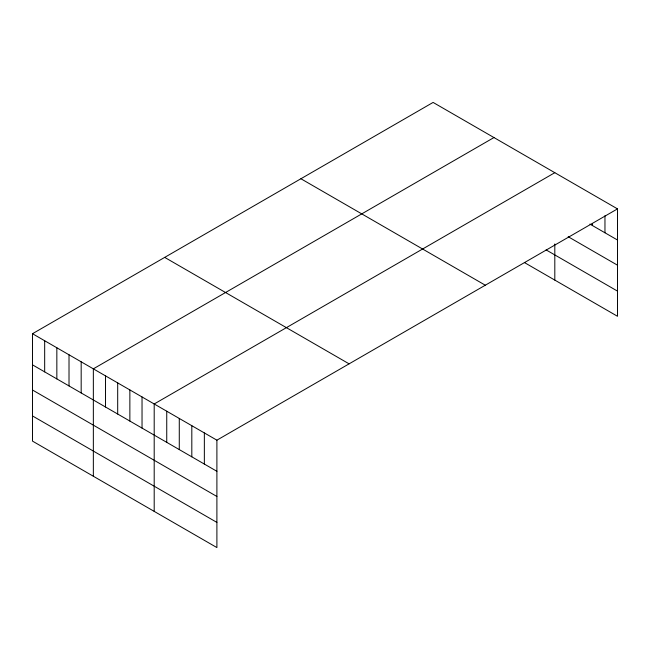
<?xml version="1.0" encoding="UTF-8"?>
<svg xmlns="http://www.w3.org/2000/svg" width="650" height="650" viewBox="0 0 650 650"><rect width="100%" height="100%" fill="white"/><g stroke="black" fill="none" stroke-linecap="round" stroke-linejoin="round"><path stroke-width="0.97" d="M32.5 333.718L216.897 440.172L216.897 547.576L32.5 441.114L32.5 333.718L433.103 102.424L617.5 208.886L617.5 316.282L524.379 262.527M493.959 137.556L93.348 368.842L93.348 476.247M554.808 172.689L154.196 403.975L154.196 511.379M216.897 440.172L617.5 208.886M589.916 224.096L617.5 240.021M568.181 236.714L617.5 265.192M546.114 249.901L617.5 291.119M300.909 178.75L485.298 285.212M164.702 257.392L349.091 363.846M32.5 364.853L216.897 471.307M32.5 390.016L216.897 496.478M32.5 415.943L216.897 522.405M604.963 215.711L604.963 232.781M592.426 223.535L592.426 225.542M554.808 243.953L554.808 280.093M204.352 432.933L204.352 464.067M191.815 425.693L191.815 456.828M179.278 418.454L179.278 449.589M166.741 411.214L166.741 442.349M142.033 396.955L142.033 428.09M129.862 389.927L129.862 421.062M117.691 382.899L117.691 414.034M105.519 375.871L105.519 407.006M81.177 361.822L81.177 392.957M69.014 354.794L69.014 385.929M56.842 347.766L56.842 378.901M44.671 340.738L44.671 371.873"/></g></svg>
